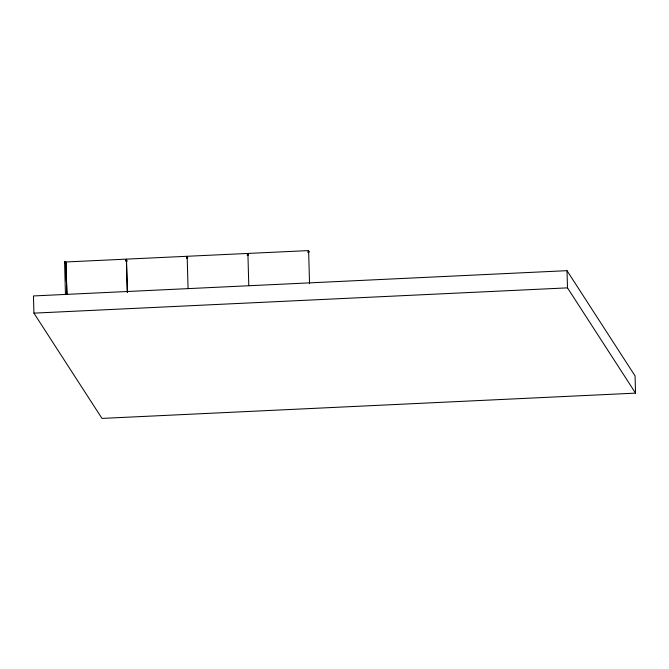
<?xml version="1.0" encoding="UTF-8"?>
<svg xmlns="http://www.w3.org/2000/svg" width="669" height="669" viewBox="0 0 669 669"><rect width="100%" height="100%" fill="white"/><g stroke="black" fill="none" stroke-linecap="round" stroke-linejoin="round"><path stroke-width="1" d="M308.794 251.669C308.81 251.151 309.881 252.414 307.916 251.912M65.947 262.407L64.6 262.666L65.236 262.808M308.35 251.36L308.292 251.862L308.785 251.636M308.601 251.368L308.593 251.895M64.734 263.452L65.955 263.486M66.975 294.536L65.863 263.477M126.098 259.865L126.098 260.475L126.608 259.84M247.563 254.12L247.563 254.73L248.065 254.095M64.759 262.599L65.353 261.964M65.579 262.541L65.219 262.064L65.211 262.649M64.784 263.394L65.269 263.536M125.722 260.525L127.01 260.467M125.739 261.278L126.901 261.194M186.45 257.657L187.746 257.59M247.187 254.78L248.475 254.722M247.204 255.533L248.007 255.433M307.941 252.665L308.735 252.564M186.718 258.343L187.629 258.326M567.019 270.669L33.45 295.949L33.927 313.142L101.981 418.409L635.55 393.129L635.073 375.936L567.019 270.669L567.496 287.862L635.55 393.129M33.927 313.142L567.496 287.862M65.846 262.599L65.897 262.231M126.525 261.203L127.035 261.219M65.537 261.98L64.742 262.741M65.478 261.888L65.955 262.323M65.453 261.989L308.626 250.591L309.546 283.748M187.32 257.381L186.81 257.406M65.997 263.419L66.95 294.502M247.898 253.467L248.784 285.588M187.169 256.336L188.056 288.456M65.897 269.339L66.239 281.774M64.559 261.462L65.462 294.628M127.353 292.37L126.433 259.212L127.344 292.37"/></g></svg>
